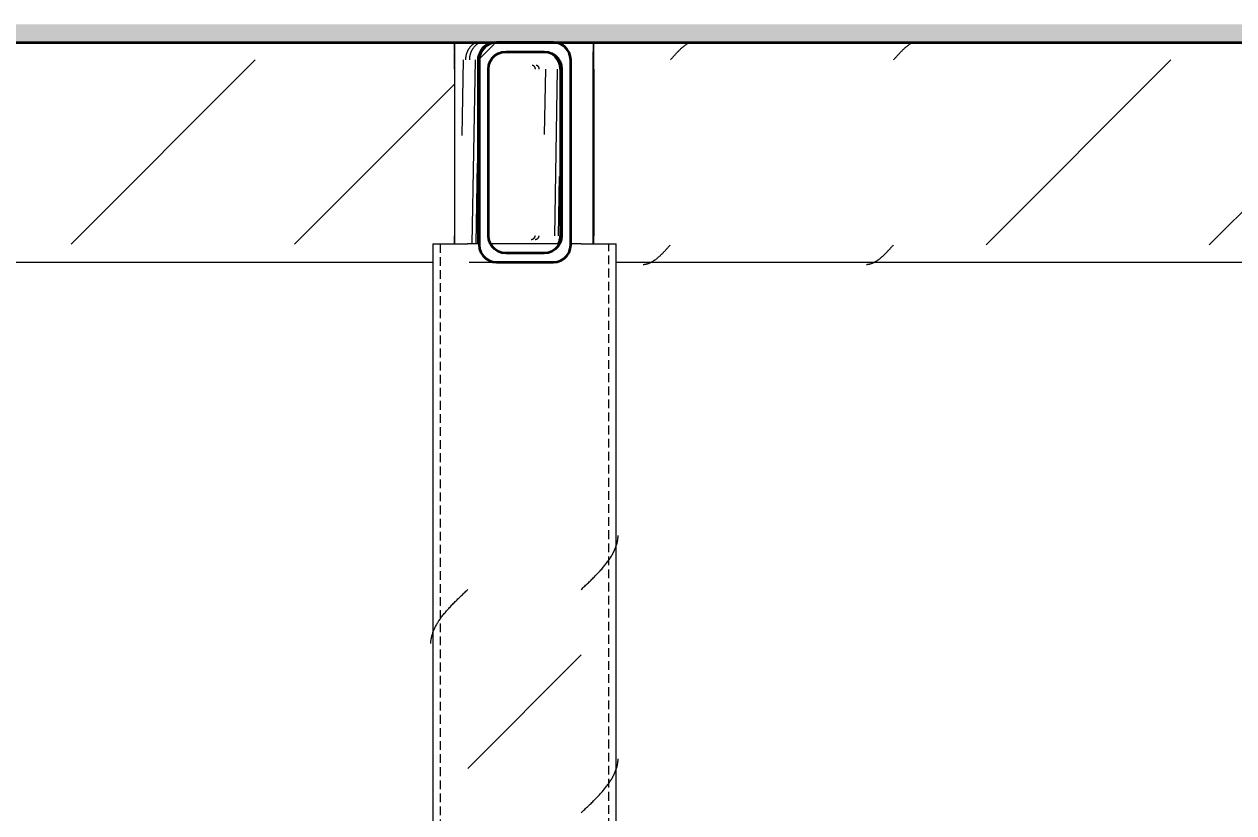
# Model space of a CAD drawing. Header units: centimetres. Extents: x -336 to 16318, y -437 to 1921.
# Drawn here: x 1578.8 to 1644.8, y 344.8 to 387.9 of the extents above; entities that cross this region are included whole.
import ezdxf

# ---------------------------------------------------------------- set-up
doc = ezdxf.new("R2010")
doc.units = ezdxf.units.CM
doc.linetypes.add('Hidden', pattern=[0.714375, 0.47625, -0.238125])
for name, color, linetype, lineweight in [('A-ANNO-DIMS', 7, 'Continuous', 9), ('A-ANNO-DIMS-100', 7, 'Continuous', 9), ('A-FLOR', 7, 'Continuous', 9), ('S-BEAM', 7, 'Continuous', 9), ('S-COLS', 7, 'Continuous', 9)]:
    doc.layers.add(name, color=color, linetype=linetype, lineweight=lineweight)
doc.styles.add('Century Gothic_1', font='GOTHIC.TTF', dxfattribs={"height": 15})
doc.dimstyles.new('FCA_N_Cotas_E100', dxfattribs={"dimscale": 30.48, "dimtxt": 15.662524, "dimasz": 0.492126, "dimexe": 0.656168, "dimexo": 0.656168, "dimgap": 0.032808, "dimtad": 1, "dimlfac": 0.01, "dimrnd": 0.01, "dimzin": 0, "dimdsep": 46, "dimtxsty": 'Century Gothic_1', "dimblk1": 'OBLIQUE', "dimblk2": 'OBLIQUE', "dimsah": 1, "dimcen": 0.09, "dimdle": 0.656168, "dimazin": 2, "dimtfac": 1, "dimtdec": 4, "dimtix": 1, "dimtmove": 0, "dimatfit": 3, "dimfxl": 1, "dimtvp": 1, "dimtolj": 1, "dimtzin": 0, "dimarcsym": 2})
pattern_1 = [(45, (4582.815, 712), (-25.1447, 25.1447), []), (45, (4582.815, 750.1), (-25.1447, 25.1447), [])]

# ---------------------------------------------------------------- blocks, each defined once
blk = doc.blocks.new('FP_4-Section 6')
at = {"layer": 'S-COLS'}
blk.add_line((1611.087, 94), (1611.087, 375.859), dxfattribs=at)
at = {"layer": 'S-COLS', "color": 9, "true_color": 0xc0c0c0}
for p, q in [((1611.117, 359.42), (1611.131, 359.467)), ((1611.131, 359.467), (1611.143, 359.513)), ((1611.143, 359.513), (1611.155, 359.56)), ((1611.155, 359.56), (1611.165, 359.607)), ((1611.165, 359.607), (1611.174, 359.654)), ((1611.174, 359.654), (1611.182, 359.701)), ((1611.182, 359.701), (1611.189, 359.747)), ((1611.189, 359.747), (1611.194, 359.794)), ((1611.194, 359.794), (1611.198, 359.841)), ((1611.198, 359.841), (1611.201, 359.888)), ((1611.201, 359.888), (1611.203, 359.934)), ((1610.806, 358.765), (1610.835, 358.812)), ((1610.835, 358.812), (1610.863, 358.859)), ((1610.863, 358.859), (1610.89, 358.906)), ((1610.89, 358.906), (1610.916, 358.952)), ((1610.916, 358.952), (1610.941, 358.999)), ((1610.941, 358.999), (1610.965, 359.046)), ((1610.965, 359.046), (1610.988, 359.093)), ((1610.988, 359.093), (1611.01, 359.139)), ((1611.01, 359.139), (1611.03, 359.186)), ((1611.03, 359.186), (1611.05, 359.233)), ((1611.05, 359.233), (1611.068, 359.28)), ((1611.068, 359.28), (1611.086, 359.326)), ((1611.086, 359.326), (1611.102, 359.373)), ((1611.102, 359.373), (1611.117, 359.42)), ((1610.264, 358.064), (1610.305, 358.111)), ((1610.305, 358.111), (1610.346, 358.158)), ((1610.346, 358.158), (1610.387, 358.204)), ((1610.387, 358.204), (1610.426, 358.251)), ((1610.426, 358.251), (1610.465, 358.298)), ((1610.465, 358.298), (1610.503, 358.345)), ((1610.503, 358.345), (1610.54, 358.391)), ((1610.54, 358.391), (1610.576, 358.438)), ((1610.576, 358.438), (1610.612, 358.485)), ((1610.612, 358.485), (1610.646, 358.532)), ((1610.646, 358.532), (1610.68, 358.578)), ((1610.68, 358.578), (1610.713, 358.625)), ((1610.713, 358.625), (1610.745, 358.672)), ((1610.745, 358.672), (1610.776, 358.719)), ((1610.776, 358.719), (1610.806, 358.765)), ((1609.625, 357.409), (1609.674, 357.456)), ((1609.674, 357.456), (1609.722, 357.503)), ((1609.722, 357.503), (1609.769, 357.55)), ((1609.769, 357.55), (1609.817, 357.597)), ((1609.817, 357.597), (1609.863, 357.643)), ((1609.863, 357.643), (1609.91, 357.69)), ((1609.91, 357.69), (1609.956, 357.737)), ((1609.956, 357.737), (1610.002, 357.784)), ((1610.002, 357.784), (1610.047, 357.83)), ((1610.047, 357.83), (1610.091, 357.877)), ((1610.091, 357.877), (1610.135, 357.924)), ((1610.135, 357.924), (1610.179, 357.971)), ((1610.179, 357.971), (1610.222, 358.017)), ((1610.222, 358.017), (1610.264, 358.064)), ((1609.182, 356.989), (1609.232, 357.035)), ((1609.232, 357.035), (1609.282, 357.082)), ((1609.282, 357.082), (1609.331, 357.129)), ((1609.331, 357.129), (1609.381, 357.176)), ((1609.381, 357.176), (1609.43, 357.222)), ((1609.43, 357.222), (1609.479, 357.269)), ((1609.479, 357.269), (1609.528, 357.316)), ((1609.528, 357.316), (1609.577, 357.363)), ((1609.577, 357.363), (1609.625, 357.409)), ((1611.182, 347.511), (1611.189, 347.558)), ((1611.189, 347.558), (1611.194, 347.605)), ((1611.194, 347.605), (1611.198, 347.651)), ((1611.198, 347.651), (1611.201, 347.698)), ((1611.201, 347.698), (1611.203, 347.745)), ((1610.965, 346.857), (1610.988, 346.903)), ((1610.988, 346.903), (1611.01, 346.95)), ((1611.01, 346.95), (1611.03, 346.997)), ((1611.03, 346.997), (1611.05, 347.044)), ((1611.05, 347.044), (1611.068, 347.09)), ((1611.068, 347.09), (1611.086, 347.137)), ((1611.086, 347.137), (1611.102, 347.184)), ((1611.102, 347.184), (1611.117, 347.231)), ((1611.117, 347.231), (1611.131, 347.277)), ((1611.131, 347.277), (1611.143, 347.324)), ((1611.143, 347.324), (1611.155, 347.371)), ((1611.155, 347.371), (1611.165, 347.418)), ((1611.165, 347.418), (1611.174, 347.464)), ((1611.174, 347.464), (1611.182, 347.511)), ((1610.54, 346.202), (1610.576, 346.249)), ((1610.576, 346.249), (1610.612, 346.295)), ((1610.612, 346.295), (1610.646, 346.342)), ((1610.646, 346.342), (1610.68, 346.389)), ((1610.68, 346.389), (1610.713, 346.436)), ((1610.713, 346.436), (1610.745, 346.482)), ((1610.745, 346.482), (1610.776, 346.529)), ((1610.776, 346.529), (1610.806, 346.576)), ((1610.806, 346.576), (1610.835, 346.623)), ((1610.835, 346.623), (1610.863, 346.669)), ((1610.863, 346.669), (1610.89, 346.716)), ((1610.89, 346.716), (1610.916, 346.763)), ((1610.916, 346.763), (1610.941, 346.81)), ((1610.941, 346.81), (1610.965, 346.857)), ((1609.956, 345.547), (1610.002, 345.594)), ((1610.002, 345.594), (1610.047, 345.641)), ((1610.047, 345.641), (1610.091, 345.688)), ((1610.091, 345.688), (1610.135, 345.734)), ((1610.135, 345.734), (1610.179, 345.781)), ((1610.179, 345.781), (1610.222, 345.828)), ((1610.222, 345.828), (1610.264, 345.875)), ((1610.264, 345.875), (1610.305, 345.921)), ((1610.305, 345.921), (1610.346, 345.968)), ((1610.346, 345.968), (1610.387, 346.015)), ((1610.387, 346.015), (1610.426, 346.062)), ((1610.426, 346.062), (1610.465, 346.108)), ((1610.465, 346.108), (1610.503, 346.155)), ((1610.503, 346.155), (1610.54, 346.202)), ((1609.232, 344.846), (1609.282, 344.893)), ((1609.282, 344.893), (1609.331, 344.94)), ((1609.331, 344.94), (1609.381, 344.986)), ((1609.381, 344.986), (1609.43, 345.033)), ((1609.43, 345.033), (1609.479, 345.08)), ((1609.479, 345.08), (1609.528, 345.127)), ((1609.528, 345.127), (1609.577, 345.173)), ((1609.577, 345.173), (1609.625, 345.22)), ((1609.625, 345.22), (1609.674, 345.267)), ((1609.674, 345.267), (1609.722, 345.314)), ((1609.722, 345.314), (1609.769, 345.36)), ((1609.769, 345.36), (1609.817, 345.407)), ((1609.817, 345.407), (1609.863, 345.454)), ((1609.863, 345.454), (1609.91, 345.501)), ((1609.91, 345.501), (1609.956, 345.547)), ((1609.182, 344.799), (1609.232, 344.846))]:
    blk.add_line(p, q, dxfattribs=at)
blk = doc.blocks.new('FP_5-Section 6')
at = {"layer": 'S-COLS'}
blk.add_line((1601.087, 375.859), (1601.087, 94), dxfattribs=at)
at = {"layer": 'S-COLS', "color": 9, "true_color": 0xc0c0c0}
for p, q in [((1602.745, 356.755), (1602.794, 356.802)), ((1602.794, 356.802), (1602.844, 356.848)), ((1602.844, 356.848), (1602.893, 356.895)), ((1602.893, 356.895), (1602.943, 356.942)), ((1602.943, 356.942), (1602.992, 356.989)), ((1602.084, 356.1), (1602.128, 356.147)), ((1602.128, 356.147), (1602.173, 356.194)), ((1602.173, 356.194), (1602.219, 356.241)), ((1602.219, 356.241), (1602.265, 356.287)), ((1602.265, 356.287), (1602.311, 356.334)), ((1602.311, 356.334), (1602.358, 356.381)), ((1602.358, 356.381), (1602.406, 356.428)), ((1602.406, 356.428), (1602.453, 356.474)), ((1602.453, 356.474), (1602.501, 356.521)), ((1602.501, 356.521), (1602.55, 356.568)), ((1602.55, 356.568), (1602.598, 356.615)), ((1602.598, 356.615), (1602.647, 356.661)), ((1602.647, 356.661), (1602.696, 356.708)), ((1602.696, 356.708), (1602.745, 356.755)), ((1601.528, 355.446), (1601.563, 355.492)), ((1601.563, 355.492), (1601.599, 355.539)), ((1601.599, 355.539), (1601.635, 355.586)), ((1601.635, 355.586), (1601.672, 355.633)), ((1601.672, 355.633), (1601.71, 355.68)), ((1601.71, 355.68), (1601.749, 355.726)), ((1601.749, 355.726), (1601.788, 355.773)), ((1601.788, 355.773), (1601.828, 355.82)), ((1601.828, 355.82), (1601.869, 355.867)), ((1601.869, 355.867), (1601.911, 355.913)), ((1601.911, 355.913), (1601.953, 355.96)), ((1601.953, 355.96), (1601.996, 356.007)), ((1601.996, 356.007), (1602.04, 356.054)), ((1602.04, 356.054), (1602.084, 356.1)), ((1601.144, 354.791), (1601.165, 354.838)), ((1601.165, 354.838), (1601.187, 354.885)), ((1601.187, 354.885), (1601.21, 354.931)), ((1601.21, 354.931), (1601.234, 354.978)), ((1601.234, 354.978), (1601.259, 355.025)), ((1601.259, 355.025), (1601.285, 355.072)), ((1601.285, 355.072), (1601.312, 355.118)), ((1601.312, 355.118), (1601.34, 355.165)), ((1601.34, 355.165), (1601.369, 355.212)), ((1601.369, 355.212), (1601.399, 355.259)), ((1601.399, 355.259), (1601.43, 355.305)), ((1601.43, 355.305), (1601.462, 355.352)), ((1601.462, 355.352), (1601.495, 355.399)), ((1601.495, 355.399), (1601.528, 355.446)), ((1600.976, 354.137), (1600.981, 354.183)), ((1600.981, 354.183), (1600.986, 354.23)), ((1600.986, 354.23), (1600.993, 354.277)), ((1600.993, 354.277), (1601.001, 354.324)), ((1601.001, 354.324), (1601.01, 354.37)), ((1601.01, 354.37), (1601.02, 354.417)), ((1601.02, 354.417), (1601.032, 354.464)), ((1601.032, 354.464), (1601.044, 354.511)), ((1601.044, 354.511), (1601.058, 354.557)), ((1601.058, 354.557), (1601.073, 354.604)), ((1601.073, 354.604), (1601.089, 354.651)), ((1601.089, 354.651), (1601.106, 354.698)), ((1601.106, 354.698), (1601.125, 354.744)), ((1601.125, 354.744), (1601.144, 354.791)), ((1600.972, 354.043), (1600.973, 354.09)), ((1600.973, 354.09), (1600.976, 354.137))]:
    blk.add_line(p, q, dxfattribs=at)
blk = doc.blocks.new('HSS Rectangular-Column - 100 x 100 mm-V3-Section 6')
at = {"layer": 'S-COLS', "true_color": 0xc0c0c0}
h = blk.add_hatch(dxfattribs=at)
h.set_pattern_fill('FP_3', color=9, style=0, pattern_type=2)
h.set_pattern_definition(pattern_1)
h.paths.add_polyline_path([(1609.182, 94), (1609.182, 375.859), (1608.616, 375.809), (1608.522, 375.397), (1608.258, 375.066), (1607.757, 374.869), (1607.163, 374.859), (1604.153, 374.953), (1603.823, 375.217), (1603.64, 375.597), (1603.599, 375.859), (1602.992, 375.809), (1602.992, 94)])
h.paths.add_polyline_path([(1605.068, 375.359), (1607.576, 375.453), (1607.908, 375.717), (1607.908, 375.859), (1604.235, 375.859), (1604.566, 375.509), (1604.856, 375.383)])
at = {"layer": 'S-COLS'}
for p, q in [((1601.087, 375.859), (1602.992, 375.859)), ((1603.616, 375.859), (1602.992, 375.859)), ((1607.997, 375.859), (1604.235, 375.859)), ((1609.182, 375.859), (1608.616, 375.859)), ((1609.182, 375.859), (1611.087, 375.859))]:
    blk.add_line(p, q, dxfattribs=at)
at = {"layer": 'S-COLS', "linetype": 'Hidden'}
for p, q in [((1601.487, 375.859), (1601.487, 94)), ((1610.687, 94), (1610.687, 375.859))]:
    blk.add_line(p, q, dxfattribs=at)
at = {"layer": 'S-COLS'}
for name in ['FP_5-Section 6', 'FP_4-Section 6']:
    blk.add_blockref(name, (0, 0), dxfattribs=at)
blk = doc.blocks.new('FP_26-Section 6')
at = {"layer": 'S-BEAM'}
blk.add_line((1443.21, 374.859), (1601.087, 374.859), dxfattribs=at)
blk = doc.blocks.new('HSS Rectangular - 50 x 120-1656541-Section 6')
at = {"layer": 'S-BEAM', "true_color": 0xc0c0c0}
h = blk.add_hatch(dxfattribs=at)
h.set_pattern_fill('FP_4', color=9, style=0, pattern_type=2)
h.set_pattern_definition([(45, (4582.817, 712), (-25.1446, 25.14483), []), (45, (4582.817, 750.1), (-25.1446, 25.14483), [])])
h.paths.add_polyline_path([(1487.447, 375.809), (1602.259, 375.859), (1602.259, 385.909), (1441.986, 385.909), (1441.986, 375.859), (1462.955, 375.809)])
at = {"layer": 'S-BEAM'}
for p, q in [((1602.259, 385.909), (1602.259, 375.859)), ((1602.263, 386.359), (1602.27, 386.359)), ((1602.272, 385.406), (1602.272, 376.311))]:
    blk.add_line(p, q, dxfattribs=at)
for centre, major_axis, start_param, end_param in [((1602.262, 385.909), (0, 0.95), 0, 1.570796), ((1602.271, 385.909), (0, 0.95), 5.235988, 6.283185), ((1602.27, 385.406), (0, 0.952), 4.712389, 6.283185), ((1602.27, 376.311), (0, 0.952), 4.215856, 4.712389)]:
    blk.add_ellipse(centre, major_axis=major_axis, ratio=0.002978, start_param=start_param, end_param=end_param, dxfattribs=at)
blk.add_blockref('FP_26-Section 6', (0, 0), dxfattribs=at)
blk = doc.blocks.new('FP_27-Section 6')
at = {"layer": 'S-BEAM', "color": 9, "true_color": 0xc0c0c0}
for p, q in [((1614.614, 386.501), (1614.637, 386.523)), ((1614.637, 386.523), (1614.66, 386.544)), ((1614.66, 386.544), (1614.683, 386.565)), ((1614.683, 386.565), (1614.707, 386.585)), ((1614.707, 386.585), (1614.73, 386.605)), ((1614.73, 386.605), (1614.753, 386.625)), ((1614.753, 386.625), (1614.776, 386.644)), ((1614.776, 386.644), (1614.799, 386.663)), ((1614.799, 386.663), (1614.822, 386.681)), ((1614.822, 386.681), (1614.845, 386.699)), ((1614.845, 386.699), (1614.868, 386.716)), ((1614.868, 386.716), (1614.891, 386.733)), ((1614.891, 386.733), (1614.915, 386.75)), ((1614.915, 386.75), (1614.938, 386.765)), ((1614.938, 386.765), (1614.961, 386.781)), ((1614.961, 386.781), (1614.984, 386.796)), ((1614.984, 386.796), (1615.007, 386.81)), ((1615.007, 386.81), (1615.03, 386.824)), ((1615.03, 386.824), (1615.053, 386.837)), ((1615.053, 386.837), (1615.076, 386.849)), ((1615.076, 386.849), (1615.099, 386.861)), ((1626.803, 386.501), (1626.826, 386.523)), ((1626.826, 386.523), (1626.849, 386.544)), ((1626.849, 386.544), (1626.872, 386.565)), ((1626.872, 386.565), (1626.895, 386.585)), ((1626.895, 386.585), (1626.918, 386.605)), ((1626.918, 386.605), (1626.942, 386.625)), ((1626.942, 386.625), (1626.965, 386.644)), ((1626.965, 386.644), (1626.988, 386.663)), ((1626.988, 386.663), (1627.011, 386.681)), ((1627.011, 386.681), (1627.034, 386.699)), ((1627.034, 386.699), (1627.057, 386.716)), ((1627.057, 386.716), (1627.08, 386.733)), ((1627.08, 386.733), (1627.103, 386.75)), ((1627.103, 386.75), (1627.126, 386.765)), ((1627.126, 386.765), (1627.15, 386.781)), ((1627.15, 386.781), (1627.173, 386.796)), ((1627.173, 386.796), (1627.196, 386.81)), ((1627.196, 386.81), (1627.219, 386.824)), ((1627.219, 386.824), (1627.242, 386.837)), ((1627.242, 386.837), (1627.265, 386.849)), ((1627.265, 386.849), (1627.288, 386.861)), ((1614.056, 385.909), (1614.08, 385.935)), ((1614.08, 385.935), (1614.103, 385.961)), ((1614.103, 385.961), (1614.126, 385.987)), ((1614.126, 385.987), (1614.15, 386.013)), ((1614.15, 386.013), (1614.173, 386.039)), ((1614.173, 386.039), (1614.196, 386.065)), ((1614.196, 386.065), (1614.219, 386.091)), ((1614.219, 386.091), (1614.243, 386.117)), ((1614.243, 386.117), (1614.266, 386.142)), ((1614.266, 386.142), (1614.289, 386.168)), ((1614.289, 386.168), (1614.312, 386.193)), ((1614.312, 386.193), (1614.336, 386.218)), ((1614.336, 386.218), (1614.359, 386.243)), ((1614.359, 386.243), (1614.382, 386.268)), ((1614.382, 386.268), (1614.405, 386.293)), ((1614.405, 386.293), (1614.429, 386.317)), ((1614.429, 386.317), (1614.452, 386.341)), ((1614.452, 386.341), (1614.475, 386.365)), ((1614.475, 386.365), (1614.498, 386.388)), ((1614.498, 386.388), (1614.521, 386.412)), ((1614.521, 386.412), (1614.544, 386.434)), ((1614.544, 386.434), (1614.568, 386.457)), ((1614.568, 386.457), (1614.591, 386.479)), ((1614.591, 386.479), (1614.614, 386.501)), ((1626.245, 385.909), (1626.268, 385.935)), ((1626.268, 385.935), (1626.292, 385.961)), ((1626.292, 385.961), (1626.315, 385.987)), ((1626.315, 385.987), (1626.338, 386.013)), ((1626.338, 386.013), (1626.362, 386.039)), ((1626.362, 386.039), (1626.385, 386.065)), ((1626.385, 386.065), (1626.408, 386.091)), ((1626.408, 386.091), (1626.431, 386.117)), ((1626.431, 386.117), (1626.455, 386.142)), ((1626.455, 386.142), (1626.478, 386.168)), ((1626.478, 386.168), (1626.501, 386.193)), ((1626.501, 386.193), (1626.524, 386.218)), ((1626.524, 386.218), (1626.548, 386.243)), ((1626.548, 386.243), (1626.571, 386.268)), ((1626.571, 386.268), (1626.594, 386.293)), ((1626.594, 386.293), (1626.617, 386.317)), ((1626.617, 386.317), (1626.641, 386.341)), ((1626.641, 386.341), (1626.664, 386.365)), ((1626.664, 386.365), (1626.687, 386.388)), ((1626.687, 386.388), (1626.71, 386.412)), ((1626.71, 386.412), (1626.733, 386.434)), ((1626.733, 386.434), (1626.756, 386.457)), ((1626.756, 386.457), (1626.78, 386.479)), ((1626.78, 386.479), (1626.803, 386.501))]:
    blk.add_line(p, q, dxfattribs=at)
blk = doc.blocks.new('FP_28-Section 6')
at = {"layer": 'S-BEAM', "color": 9, "true_color": 0xc0c0c0}
for p, q in [((1613.561, 375.283), (1613.585, 375.306)), ((1613.585, 375.306), (1613.608, 375.329)), ((1613.608, 375.329), (1613.632, 375.353)), ((1613.632, 375.353), (1613.655, 375.377)), ((1613.655, 375.377), (1613.679, 375.401)), ((1613.679, 375.401), (1613.702, 375.425)), ((1613.702, 375.425), (1613.726, 375.45)), ((1613.726, 375.45), (1613.749, 375.474)), ((1613.749, 375.474), (1613.772, 375.499)), ((1613.772, 375.499), (1613.796, 375.524)), ((1613.796, 375.524), (1613.819, 375.55)), ((1613.819, 375.55), (1613.842, 375.575)), ((1613.842, 375.575), (1613.866, 375.601)), ((1613.866, 375.601), (1613.889, 375.627)), ((1613.889, 375.627), (1613.913, 375.652)), ((1613.913, 375.652), (1613.936, 375.678)), ((1613.936, 375.678), (1613.959, 375.704)), ((1613.959, 375.704), (1613.983, 375.73)), ((1613.983, 375.73), (1614.006, 375.756)), ((1614.006, 375.756), (1614.029, 375.783)), ((1614.029, 375.783), (1614.053, 375.809)), ((1625.75, 375.283), (1625.774, 375.306)), ((1625.774, 375.306), (1625.797, 375.329)), ((1625.797, 375.329), (1625.821, 375.353)), ((1625.821, 375.353), (1625.844, 375.377)), ((1625.844, 375.377), (1625.868, 375.401)), ((1625.868, 375.401), (1625.891, 375.425)), ((1625.891, 375.425), (1625.914, 375.45)), ((1625.914, 375.45), (1625.938, 375.474)), ((1625.938, 375.474), (1625.961, 375.499)), ((1625.961, 375.499), (1625.985, 375.524)), ((1625.985, 375.524), (1626.008, 375.55)), ((1626.008, 375.55), (1626.031, 375.575)), ((1626.031, 375.575), (1626.055, 375.601)), ((1626.055, 375.601), (1626.078, 375.627)), ((1626.078, 375.627), (1626.101, 375.652)), ((1626.101, 375.652), (1626.125, 375.678)), ((1626.125, 375.678), (1626.148, 375.704)), ((1626.148, 375.704), (1626.171, 375.73)), ((1626.171, 375.73), (1626.195, 375.756)), ((1626.195, 375.756), (1626.218, 375.783)), ((1626.218, 375.783), (1626.241, 375.809)), ((1612.572, 374.743), (1612.596, 374.744)), ((1612.596, 374.744), (1612.62, 374.745)), ((1612.62, 374.745), (1612.643, 374.748)), ((1612.643, 374.748), (1612.667, 374.75)), ((1612.667, 374.75), (1612.69, 374.754)), ((1612.69, 374.754), (1612.714, 374.758)), ((1612.714, 374.758), (1612.738, 374.763)), ((1612.738, 374.763), (1612.761, 374.768)), ((1612.761, 374.768), (1612.785, 374.774)), ((1612.785, 374.774), (1612.808, 374.781)), ((1612.808, 374.781), (1612.832, 374.788)), ((1612.832, 374.788), (1612.855, 374.796)), ((1612.855, 374.796), (1612.879, 374.805)), ((1612.879, 374.805), (1612.903, 374.814)), ((1612.903, 374.814), (1612.926, 374.824)), ((1612.926, 374.824), (1612.95, 374.834)), ((1612.95, 374.834), (1612.973, 374.845)), ((1612.973, 374.845), (1612.997, 374.856)), ((1612.997, 374.856), (1613.021, 374.868)), ((1613.021, 374.868), (1613.044, 374.881)), ((1613.044, 374.881), (1613.068, 374.894)), ((1613.068, 374.894), (1613.091, 374.908)), ((1613.091, 374.908), (1613.115, 374.922)), ((1613.115, 374.922), (1613.138, 374.937)), ((1613.138, 374.937), (1613.162, 374.952)), ((1613.162, 374.952), (1613.185, 374.968)), ((1613.185, 374.968), (1613.209, 374.984)), ((1613.209, 374.984), (1613.233, 375.001)), ((1613.233, 375.001), (1613.256, 375.019)), ((1613.256, 375.019), (1613.28, 375.036)), ((1613.28, 375.036), (1613.303, 375.055)), ((1613.303, 375.055), (1613.327, 375.073)), ((1613.327, 375.073), (1613.35, 375.093)), ((1613.35, 375.093), (1613.374, 375.112)), ((1613.374, 375.112), (1613.397, 375.132)), ((1613.397, 375.132), (1613.421, 375.153)), ((1613.421, 375.153), (1613.444, 375.174)), ((1613.444, 375.174), (1613.468, 375.195)), ((1613.468, 375.195), (1613.491, 375.216)), ((1613.491, 375.216), (1613.515, 375.238)), ((1613.515, 375.238), (1613.538, 375.261)), ((1613.538, 375.261), (1613.561, 375.283)), ((1624.761, 374.743), (1624.785, 374.744)), ((1624.785, 374.744), (1624.808, 374.745)), ((1624.808, 374.745), (1624.832, 374.748)), ((1624.832, 374.748), (1624.856, 374.75)), ((1624.856, 374.75), (1624.879, 374.754)), ((1624.879, 374.754), (1624.903, 374.758)), ((1624.903, 374.758), (1624.926, 374.763)), ((1624.926, 374.763), (1624.95, 374.768)), ((1624.95, 374.768), (1624.974, 374.774)), ((1624.974, 374.774), (1624.997, 374.781)), ((1624.997, 374.781), (1625.021, 374.788)), ((1625.021, 374.788), (1625.044, 374.796)), ((1625.044, 374.796), (1625.068, 374.805)), ((1625.068, 374.805), (1625.091, 374.814)), ((1625.091, 374.814), (1625.115, 374.824)), ((1625.115, 374.824), (1625.139, 374.834)), ((1625.139, 374.834), (1625.162, 374.845)), ((1625.162, 374.845), (1625.186, 374.856)), ((1625.186, 374.856), (1625.209, 374.868)), ((1625.209, 374.868), (1625.233, 374.881)), ((1625.233, 374.881), (1625.257, 374.894)), ((1625.257, 374.894), (1625.28, 374.908)), ((1625.28, 374.908), (1625.304, 374.922)), ((1625.304, 374.922), (1625.327, 374.937)), ((1625.327, 374.937), (1625.351, 374.952)), ((1625.351, 374.952), (1625.374, 374.968)), ((1625.374, 374.968), (1625.398, 374.984)), ((1625.398, 374.984), (1625.421, 375.001)), ((1625.421, 375.001), (1625.445, 375.019)), ((1625.445, 375.019), (1625.468, 375.036)), ((1625.468, 375.036), (1625.492, 375.055)), ((1625.492, 375.055), (1625.515, 375.073)), ((1625.515, 375.073), (1625.539, 375.093)), ((1625.539, 375.093), (1625.562, 375.112)), ((1625.562, 375.112), (1625.586, 375.132)), ((1625.586, 375.132), (1625.609, 375.153)), ((1625.609, 375.153), (1625.633, 375.174)), ((1625.633, 375.174), (1625.656, 375.195)), ((1625.656, 375.195), (1625.68, 375.216)), ((1625.68, 375.216), (1625.703, 375.238)), ((1625.703, 375.238), (1625.727, 375.261)), ((1625.727, 375.261), (1625.75, 375.283))]:
    blk.add_line(p, q, dxfattribs=at)
at = {"layer": 'S-BEAM'}
blk.add_line((1611.087, 374.859), (1783.431, 374.859), dxfattribs=at)
blk = doc.blocks.new('HSS Rectangular - 50 x 120-1656586-Section 6')
at = {"layer": 'S-BEAM', "true_color": 0xc0c0c0}
h = blk.add_hatch(dxfattribs=at)
h.set_pattern_fill('FP_5', color=9, style=0, pattern_type=2)
h.set_pattern_definition([(45.002, (4582.352, 712), (-25.14337, 25.14465), []), (45.002, (4582.352, 750.1), (-25.14337, 25.14465), [])])
h.paths.add_polyline_path([(1634.4, 375.809), (1784.65, 375.859), (1784.65, 385.909), (1609.885, 385.909), (1609.908, 375.859), (1611.087, 375.809)])
at = {"layer": 'S-BEAM'}
for p, q in [((1609.83, 385.909), (1609.83, 375.859)), ((1609.846, 386.359), (1609.869, 386.359)), ((1609.885, 375.859), (1609.885, 385.909)), ((1609.835, 376.311), (1609.835, 385.406)), ((1609.879, 385.406), (1609.879, 376.311))]:
    blk.add_line(p, q, dxfattribs=at)
for centre, major_axis, start_param, end_param in [((1609.84, 385.909), (0, 0.95), 0, 1.570796), ((1609.874, 385.909), (0, 0.95), 4.712389, 6.283185), ((1609.846, 385.406), (0, 0.952), 0, 1.570796), ((1609.869, 385.406), (0, 0.952), 4.712389, 6.283185), ((1609.846, 376.311), (0, 0.952), 1.570796, 2.067329), ((1609.869, 376.311), (0, 0.952), 4.215856, 4.712389)]:
    blk.add_ellipse(centre, major_axis=major_axis, ratio=0.010969, start_param=start_param, end_param=end_param, dxfattribs=at)
for name in ['FP_27-Section 6', 'FP_28-Section 6']:
    blk.add_blockref(name, (0, 0), dxfattribs=at)
blk = doc.blocks.new('FP_45-Section 6')
at = {"layer": 'S-BEAM'}
blk.add_line((1604.566, 386.859), (1604.543, 386.859), dxfattribs=at)
blk = doc.blocks.new('FP_46-Section 6')
at = {"layer": 'S-BEAM'}
blk.add_line((1604.543, 374.859), (1604.566, 374.859), dxfattribs=at)
blk = doc.blocks.new('HSS Rectangular - 50 x 120-1656515-Section 6')
at = {"layer": 'S-BEAM', "true_color": 0xc0c0c0}
h = blk.add_hatch(dxfattribs=at)
h.set_pattern_fill('FP_3', color=9, style=0, pattern_type=2)
h.set_pattern_definition(pattern_1)
h.paths.add_polyline_path([(1604.566, 374.859), (1608.078, 374.953), (1608.408, 375.217), (1608.592, 375.597), (1608.616, 375.809), (1608.522, 386.321), (1608.258, 386.652), (1607.877, 386.835), (1607.666, 386.859), (1604.153, 386.765), (1603.823, 386.501), (1603.64, 386.12), (1603.616, 385.909), (1603.71, 375.397), (1603.973, 375.066), (1604.354, 374.883)])
h.paths.add_polyline_path([(1607.163, 375.359), (1604.655, 375.453), (1604.323, 375.717), (1604.14, 376.099), (1604.116, 376.956), (1604.21, 385.82), (1604.474, 386.151), (1604.856, 386.335), (1605.068, 386.359), (1607.576, 386.264), (1607.908, 386), (1608.092, 385.618), (1608.116, 385.406), (1608.021, 375.898), (1607.757, 375.567), (1607.375, 375.383)])
h = blk.add_hatch(dxfattribs=at)
h.set_pattern_fill('FP_10', color=9, style=0, pattern_type=2)
h.set_pattern_definition([(89.866, (1603.632, 712.001), (-0.059192083, 25.145207203), []), (89.866, (1603.632, 750.101), (-0.059192083, 25.145207203), [])])
h.paths.add_polyline_path([(1603.599, 375.809), (1603.616, 375.809), (1603.599, 375.859)])
at = {"layer": 'S-BEAM', "lineweight": 35}
for p, q in [((1607.666, 386.859), (1604.566, 386.859)), ((1603.616, 385.909), (1603.616, 375.809)), ((1605.068, 386.359), (1607.163, 386.359)), ((1608.616, 375.809), (1608.616, 385.909)), ((1604.116, 376.311), (1604.116, 385.406)), ((1608.116, 385.406), (1608.116, 376.311)), ((1607.163, 375.359), (1605.068, 375.359)), ((1604.566, 374.859), (1607.666, 374.859))]:
    blk.add_line(p, q, dxfattribs=at)
at = {"layer": 'S-BEAM'}
for p, q in [((1603.593, 375.859), (1603.593, 385.909)), ((1608.093, 376.311), (1608.093, 385.406))]:
    blk.add_line(p, q, dxfattribs=at)
at = {"layer": 'S-BEAM', "lineweight": 35, "flags": 128}
for points in [[(1604.566, 386.859), (1604.354, 386.835), (1604.153, 386.765), (1603.973, 386.652), (1603.823, 386.501), (1603.71, 386.321), (1603.64, 386.12), (1603.616, 385.909)], [(1608.616, 385.909), (1608.592, 386.12), (1608.522, 386.321), (1608.408, 386.501), (1608.258, 386.652), (1608.078, 386.765), (1607.877, 386.835), (1607.666, 386.859)], [(1604.116, 385.406), (1604.14, 385.618), (1604.21, 385.82), (1604.323, 386), (1604.474, 386.151), (1604.655, 386.264), (1604.856, 386.335), (1605.068, 386.359)], [(1607.163, 386.359), (1607.375, 386.335), (1607.576, 386.264), (1607.757, 386.151), (1607.908, 386), (1608.021, 385.82), (1608.092, 385.618), (1608.116, 385.406)], [(1605.068, 375.359), (1604.856, 375.383), (1604.655, 375.453), (1604.474, 375.567), (1604.323, 375.717), (1604.21, 375.898), (1604.14, 376.099), (1604.116, 376.311)], [(1608.116, 376.311), (1608.092, 376.099), (1608.021, 375.898), (1607.908, 375.717), (1607.757, 375.567), (1607.576, 375.453), (1607.375, 375.383), (1607.163, 375.359)], [(1603.616, 375.809), (1603.64, 375.597), (1603.71, 375.397), (1603.823, 375.217), (1603.973, 375.066), (1604.153, 374.953), (1604.354, 374.883), (1604.566, 374.859)], [(1607.666, 374.859), (1607.877, 374.883), (1608.078, 374.953), (1608.258, 375.066), (1608.408, 375.217), (1608.522, 375.397), (1608.592, 375.597), (1608.616, 375.809)]]:
    blk.add_lwpolyline(points, dxfattribs=at)
at = {"layer": 'S-BEAM'}
for centre, major_axis, start_param, end_param in [((1604.543, 385.909), (0, 0.95), 0.261799, 1.570796), ((1607.141, 385.406), (0, 0.952), 4.712389, 6.259424), ((1607.141, 376.311), (0, 0.952), 4.215856, 4.712389)]:
    blk.add_ellipse(centre, major_axis=major_axis, ratio=0.999997, start_param=start_param, end_param=end_param, dxfattribs=at)
for name in ['FP_45-Section 6', 'FP_46-Section 6']:
    blk.add_blockref(name, (0, 0), dxfattribs=at)
blk = doc.blocks.new('FP_47-Section 6')
at = {"layer": 'S-BEAM', "color": 9, "true_color": 0xc0c0c0}
for p, q in [((1603.062, 386.536), (1603.047, 386.515)), ((1603.077, 386.556), (1603.062, 386.536)), ((1603.092, 386.577), (1603.077, 386.556)), ((1603.108, 386.596), (1603.092, 386.577)), ((1603.125, 386.616), (1603.108, 386.596)), ((1603.142, 386.635), (1603.125, 386.616)), ((1603.159, 386.654), (1603.142, 386.635)), ((1603.177, 386.672), (1603.159, 386.654)), ((1603.195, 386.69), (1603.177, 386.672)), ((1603.214, 386.707), (1603.195, 386.69)), ((1603.233, 386.724), (1603.214, 386.707)), ((1603.252, 386.74), (1603.233, 386.724)), ((1603.272, 386.756), (1603.252, 386.74)), ((1603.273, 386.536), (1603.258, 386.515)), ((1603.293, 386.772), (1603.272, 386.756)), ((1603.288, 386.556), (1603.273, 386.536)), ((1603.303, 386.577), (1603.288, 386.556)), ((1603.313, 386.786), (1603.293, 386.772)), ((1603.319, 386.596), (1603.303, 386.577)), ((1603.334, 386.801), (1603.313, 386.786)), ((1603.336, 386.616), (1603.319, 386.596)), ((1603.356, 386.815), (1603.334, 386.801)), ((1603.353, 386.635), (1603.336, 386.616)), ((1603.37, 386.654), (1603.353, 386.635)), ((1603.377, 386.828), (1603.356, 386.815)), ((1603.388, 386.672), (1603.37, 386.654)), ((1603.399, 386.841), (1603.377, 386.828)), ((1603.406, 386.69), (1603.388, 386.672)), ((1603.421, 386.853), (1603.399, 386.841)), ((1603.425, 386.707), (1603.406, 386.69)), ((1603.444, 386.724), (1603.425, 386.707)), ((1603.463, 386.74), (1603.444, 386.724)), ((1603.483, 386.756), (1603.463, 386.74)), ((1603.504, 386.772), (1603.483, 386.756)), ((1603.524, 386.786), (1603.504, 386.772)), ((1603.545, 386.801), (1603.524, 386.786)), ((1603.566, 386.815), (1603.545, 386.801)), ((1603.588, 386.828), (1603.566, 386.815)), ((1603.61, 386.841), (1603.588, 386.828)), ((1603.632, 386.853), (1603.61, 386.841)), ((1602.87, 385.986), (1602.869, 385.96)), ((1602.869, 385.96), (1602.869, 385.935)), ((1602.869, 385.935), (1602.869, 385.909)), ((1602.872, 386.012), (1602.87, 385.986)), ((1602.874, 386.037), (1602.872, 386.012)), ((1602.877, 386.063), (1602.874, 386.037)), ((1602.881, 386.088), (1602.877, 386.063)), ((1602.885, 386.114), (1602.881, 386.088)), ((1602.89, 386.139), (1602.885, 386.114)), ((1602.896, 386.164), (1602.89, 386.139)), ((1602.902, 386.189), (1602.896, 386.164)), ((1602.908, 386.214), (1602.902, 386.189)), ((1602.916, 386.238), (1602.908, 386.214)), ((1602.923, 386.263), (1602.916, 386.238)), ((1602.932, 386.287), (1602.923, 386.263)), ((1602.941, 386.311), (1602.932, 386.287)), ((1602.951, 386.335), (1602.941, 386.311)), ((1602.961, 386.358), (1602.951, 386.335)), ((1602.971, 386.381), (1602.961, 386.358)), ((1602.983, 386.404), (1602.971, 386.381)), ((1602.995, 386.427), (1602.983, 386.404)), ((1603.007, 386.449), (1602.995, 386.427)), ((1603.02, 386.472), (1603.007, 386.449)), ((1603.033, 386.493), (1603.02, 386.472)), ((1603.047, 386.515), (1603.033, 386.493)), ((1603.08, 385.96), (1603.079, 385.935)), ((1603.079, 385.935), (1603.08, 385.909)), ((1603.081, 385.986), (1603.08, 385.96)), ((1603.083, 386.012), (1603.081, 385.986)), ((1603.085, 386.037), (1603.083, 386.012)), ((1603.088, 386.063), (1603.085, 386.037)), ((1603.092, 386.088), (1603.088, 386.063)), ((1603.096, 386.114), (1603.092, 386.088)), ((1603.101, 386.139), (1603.096, 386.114)), ((1603.107, 386.164), (1603.101, 386.139)), ((1603.113, 386.189), (1603.107, 386.164)), ((1603.119, 386.214), (1603.113, 386.189)), ((1603.127, 386.238), (1603.119, 386.214)), ((1603.134, 386.263), (1603.127, 386.238)), ((1603.143, 386.287), (1603.134, 386.263)), ((1603.152, 386.311), (1603.143, 386.287)), ((1603.162, 386.335), (1603.152, 386.311)), ((1603.172, 386.358), (1603.162, 386.335)), ((1603.182, 386.381), (1603.172, 386.358)), ((1603.194, 386.404), (1603.182, 386.381)), ((1603.206, 386.427), (1603.194, 386.404)), ((1603.218, 386.449), (1603.206, 386.427)), ((1603.231, 386.472), (1603.218, 386.449)), ((1603.244, 386.493), (1603.231, 386.472)), ((1603.258, 386.515), (1603.244, 386.493))]:
    blk.add_line(p, q, dxfattribs=at)
at = {"layer": 'S-BEAM'}
blk.add_line((1604.472, 386.859), (1603.191, 386.859), dxfattribs=at)
blk = doc.blocks.new('FP_48-Section 6')
at = {"layer": 'S-BEAM'}
blk.add_line((1603.07, 374.859), (1604.472, 374.859), dxfattribs=at)
blk = doc.blocks.new('FP_49-Section 6')
at = {"layer": 'S-BEAM', "color": 9, "true_color": 0xc0c0c0}
for p, q in [((1606.459, 376.11), (1606.464, 376.11)), ((1606.464, 376.11), (1606.469, 376.111)), ((1606.469, 376.111), (1606.475, 376.111)), ((1606.475, 376.111), (1606.48, 376.112)), ((1606.48, 376.112), (1606.485, 376.112)), ((1606.485, 376.112), (1606.49, 376.113)), ((1606.49, 376.113), (1606.495, 376.114)), ((1606.495, 376.114), (1606.501, 376.115)), ((1606.501, 376.115), (1606.506, 376.116)), ((1606.506, 376.116), (1606.511, 376.117)), ((1606.511, 376.117), (1606.516, 376.119)), ((1606.516, 376.119), (1606.521, 376.12)), ((1606.521, 376.12), (1606.526, 376.122)), ((1606.526, 376.122), (1606.531, 376.123)), ((1606.531, 376.123), (1606.536, 376.125)), ((1606.536, 376.125), (1606.541, 376.127)), ((1606.541, 376.127), (1606.545, 376.129)), ((1606.545, 376.129), (1606.55, 376.131)), ((1606.55, 376.131), (1606.555, 376.133)), ((1606.555, 376.133), (1606.56, 376.136)), ((1606.56, 376.136), (1606.564, 376.138)), ((1606.564, 376.138), (1606.569, 376.141)), ((1606.569, 376.141), (1606.573, 376.143)), ((1606.573, 376.143), (1606.578, 376.146)), ((1606.578, 376.146), (1606.582, 376.149)), ((1606.582, 376.149), (1606.586, 376.152)), ((1606.586, 376.152), (1606.591, 376.155)), ((1606.591, 376.155), (1606.595, 376.158)), ((1606.595, 376.158), (1606.599, 376.161)), ((1606.599, 376.161), (1606.603, 376.164)), ((1606.603, 376.164), (1606.607, 376.167)), ((1606.607, 376.167), (1606.611, 376.171)), ((1606.611, 376.171), (1606.614, 376.174)), ((1606.614, 376.174), (1606.618, 376.178)), ((1606.618, 376.178), (1606.622, 376.182)), ((1606.622, 376.182), (1606.625, 376.185)), ((1606.625, 376.185), (1606.629, 376.189)), ((1606.629, 376.189), (1606.632, 376.193)), ((1606.632, 376.193), (1606.635, 376.197)), ((1606.635, 376.197), (1606.638, 376.201)), ((1606.638, 376.201), (1606.641, 376.205)), ((1606.641, 376.205), (1606.644, 376.209)), ((1606.644, 376.209), (1606.647, 376.214)), ((1606.647, 376.214), (1606.65, 376.218)), ((1606.65, 376.218), (1606.652, 376.222)), ((1606.652, 376.222), (1606.655, 376.227)), ((1606.655, 376.227), (1606.657, 376.231)), ((1606.657, 376.231), (1606.659, 376.235)), ((1606.659, 376.235), (1606.662, 376.24)), ((1606.662, 376.24), (1606.664, 376.245)), ((1606.664, 376.245), (1606.666, 376.249)), ((1606.666, 376.249), (1606.667, 376.254)), ((1606.667, 376.254), (1606.669, 376.258)), ((1606.669, 376.258), (1606.671, 376.263)), ((1606.67, 376.11), (1606.675, 376.11)), ((1606.671, 376.263), (1606.672, 376.268)), ((1606.672, 376.268), (1606.674, 376.273)), ((1606.674, 376.273), (1606.675, 376.277)), ((1606.675, 376.277), (1606.676, 376.282)), ((1606.675, 376.11), (1606.68, 376.111)), ((1606.676, 376.282), (1606.677, 376.287)), ((1606.677, 376.287), (1606.678, 376.292)), ((1606.678, 376.292), (1606.679, 376.297)), ((1606.679, 376.297), (1606.68, 376.302)), ((1606.68, 376.306), (1606.681, 376.311)), ((1606.68, 376.302), (1606.68, 376.306)), ((1606.68, 376.111), (1606.686, 376.111)), ((1606.686, 376.111), (1606.691, 376.112)), ((1606.691, 376.112), (1606.696, 376.112)), ((1606.696, 376.112), (1606.701, 376.113)), ((1606.701, 376.113), (1606.706, 376.114)), ((1606.706, 376.114), (1606.712, 376.115)), ((1606.712, 376.115), (1606.717, 376.116)), ((1606.717, 376.116), (1606.722, 376.117)), ((1606.722, 376.117), (1606.727, 376.119)), ((1606.727, 376.119), (1606.732, 376.12)), ((1606.732, 376.12), (1606.737, 376.122)), ((1606.737, 376.122), (1606.742, 376.123)), ((1606.742, 376.123), (1606.747, 376.125)), ((1606.747, 376.125), (1606.752, 376.127)), ((1606.752, 376.127), (1606.756, 376.129)), ((1606.756, 376.129), (1606.761, 376.131)), ((1606.761, 376.131), (1606.766, 376.133)), ((1606.766, 376.133), (1606.771, 376.136)), ((1606.771, 376.136), (1606.775, 376.138)), ((1606.775, 376.138), (1606.78, 376.141)), ((1606.78, 376.141), (1606.784, 376.143)), ((1606.784, 376.143), (1606.789, 376.146)), ((1606.789, 376.146), (1606.793, 376.149)), ((1606.793, 376.149), (1606.797, 376.152)), ((1606.797, 376.152), (1606.802, 376.155)), ((1606.802, 376.155), (1606.806, 376.158)), ((1606.806, 376.158), (1606.81, 376.161)), ((1606.81, 376.161), (1606.814, 376.164)), ((1606.814, 376.164), (1606.818, 376.167)), ((1606.818, 376.167), (1606.822, 376.171)), ((1606.822, 376.171), (1606.825, 376.174)), ((1606.825, 376.174), (1606.829, 376.178)), ((1606.829, 376.178), (1606.833, 376.182)), ((1606.833, 376.182), (1606.836, 376.185)), ((1606.836, 376.185), (1606.84, 376.189)), ((1606.84, 376.189), (1606.843, 376.193)), ((1606.843, 376.193), (1606.846, 376.197)), ((1606.846, 376.197), (1606.849, 376.201)), ((1606.849, 376.201), (1606.852, 376.205)), ((1606.852, 376.205), (1606.855, 376.209)), ((1606.855, 376.209), (1606.858, 376.214)), ((1606.858, 376.214), (1606.861, 376.218)), ((1606.861, 376.218), (1606.863, 376.222)), ((1606.863, 376.222), (1606.866, 376.227)), ((1606.866, 376.227), (1606.868, 376.231)), ((1606.868, 376.231), (1606.87, 376.235)), ((1606.87, 376.235), (1606.873, 376.24)), ((1606.873, 376.24), (1606.875, 376.245)), ((1606.875, 376.245), (1606.877, 376.249)), ((1606.877, 376.249), (1606.878, 376.254)), ((1606.878, 376.254), (1606.88, 376.258)), ((1606.88, 376.258), (1606.882, 376.263)), ((1606.882, 376.263), (1606.883, 376.268)), ((1606.883, 376.268), (1606.885, 376.273)), ((1606.885, 376.273), (1606.886, 376.277)), ((1606.886, 376.277), (1606.887, 376.282)), ((1606.887, 376.282), (1606.888, 376.287)), ((1606.888, 376.287), (1606.889, 376.292)), ((1606.889, 376.292), (1606.89, 376.297)), ((1606.89, 376.297), (1606.891, 376.302)), ((1606.891, 376.306), (1606.892, 376.311)), ((1606.891, 376.302), (1606.891, 376.306))]:
    blk.add_line(p, q, dxfattribs=at)
blk = doc.blocks.new('FP_50-Section 6')
at = {"layer": 'S-BEAM', "color": 9, "true_color": 0xc0c0c0}
for p, q in [((1606.515, 385.607), (1606.51, 385.607)), ((1606.519, 385.607), (1606.515, 385.607)), ((1606.524, 385.606), (1606.519, 385.607)), ((1606.528, 385.606), (1606.524, 385.606)), ((1606.533, 385.605), (1606.528, 385.606)), ((1606.537, 385.605), (1606.533, 385.605)), ((1606.541, 385.604), (1606.537, 385.605)), ((1606.546, 385.603), (1606.541, 385.604)), ((1606.55, 385.602), (1606.546, 385.603)), ((1606.554, 385.6), (1606.55, 385.602)), ((1606.559, 385.599), (1606.554, 385.6)), ((1606.563, 385.598), (1606.559, 385.599)), ((1606.567, 385.596), (1606.563, 385.598)), ((1606.571, 385.594), (1606.567, 385.596)), ((1606.575, 385.593), (1606.571, 385.594)), ((1606.579, 385.591), (1606.575, 385.593)), ((1606.584, 385.589), (1606.579, 385.591)), ((1606.588, 385.587), (1606.584, 385.589)), ((1606.591, 385.584), (1606.588, 385.587)), ((1606.595, 385.582), (1606.591, 385.584)), ((1606.599, 385.58), (1606.595, 385.582)), ((1606.603, 385.577), (1606.599, 385.58)), ((1606.607, 385.575), (1606.603, 385.577)), ((1606.61, 385.572), (1606.607, 385.575)), ((1606.614, 385.569), (1606.61, 385.572)), ((1606.617, 385.566), (1606.614, 385.569)), ((1606.621, 385.563), (1606.617, 385.566)), ((1606.624, 385.56), (1606.621, 385.563)), ((1606.627, 385.557), (1606.624, 385.56)), ((1606.631, 385.554), (1606.627, 385.557)), ((1606.634, 385.55), (1606.631, 385.554)), ((1606.637, 385.547), (1606.634, 385.55)), ((1606.64, 385.543), (1606.637, 385.547)), ((1606.642, 385.54), (1606.64, 385.543)), ((1606.645, 385.536), (1606.642, 385.54)), ((1606.648, 385.532), (1606.645, 385.536)), ((1606.651, 385.528), (1606.648, 385.532)), ((1606.653, 385.525), (1606.651, 385.528)), ((1606.655, 385.521), (1606.653, 385.525)), ((1606.658, 385.517), (1606.655, 385.521)), ((1606.66, 385.512), (1606.658, 385.517)), ((1606.662, 385.508), (1606.66, 385.512)), ((1606.664, 385.504), (1606.662, 385.508)), ((1606.666, 385.5), (1606.664, 385.504)), ((1606.668, 385.495), (1606.666, 385.5)), ((1606.67, 385.491), (1606.668, 385.495)), ((1606.671, 385.487), (1606.67, 385.491)), ((1606.673, 385.482), (1606.671, 385.487)), ((1606.674, 385.478), (1606.673, 385.482)), ((1606.675, 385.473), (1606.674, 385.478)), ((1606.676, 385.468), (1606.675, 385.473)), ((1606.677, 385.464), (1606.676, 385.468)), ((1606.678, 385.459), (1606.677, 385.464)), ((1606.679, 385.454), (1606.678, 385.459)), ((1606.68, 385.45), (1606.679, 385.454)), ((1606.68, 385.445), (1606.68, 385.45)), ((1606.681, 385.44), (1606.68, 385.445)), ((1606.681, 385.435), (1606.681, 385.44)), ((1606.682, 385.431), (1606.681, 385.435)), ((1606.681, 385.411), (1606.682, 385.416)), ((1606.681, 385.406), (1606.681, 385.411)), ((1606.682, 385.426), (1606.682, 385.431)), ((1606.682, 385.421), (1606.682, 385.426)), ((1606.682, 385.416), (1606.682, 385.421)), ((1606.726, 385.607), (1606.721, 385.607)), ((1606.73, 385.607), (1606.726, 385.607)), ((1606.735, 385.606), (1606.73, 385.607)), ((1606.739, 385.606), (1606.735, 385.606)), ((1606.744, 385.605), (1606.739, 385.606)), ((1606.748, 385.605), (1606.744, 385.605)), ((1606.752, 385.604), (1606.748, 385.605)), ((1606.757, 385.603), (1606.752, 385.604)), ((1606.761, 385.602), (1606.757, 385.603)), ((1606.765, 385.6), (1606.761, 385.602)), ((1606.77, 385.599), (1606.765, 385.6)), ((1606.774, 385.598), (1606.77, 385.599)), ((1606.778, 385.596), (1606.774, 385.598)), ((1606.782, 385.594), (1606.778, 385.596)), ((1606.786, 385.593), (1606.782, 385.594)), ((1606.79, 385.591), (1606.786, 385.593)), ((1606.794, 385.589), (1606.79, 385.591)), ((1606.798, 385.587), (1606.794, 385.589)), ((1606.802, 385.584), (1606.798, 385.587)), ((1606.806, 385.582), (1606.802, 385.584)), ((1606.81, 385.58), (1606.806, 385.582)), ((1606.814, 385.577), (1606.81, 385.58)), ((1606.818, 385.575), (1606.814, 385.577)), ((1606.821, 385.572), (1606.818, 385.575)), ((1606.825, 385.569), (1606.821, 385.572)), ((1606.828, 385.566), (1606.825, 385.569)), ((1606.832, 385.563), (1606.828, 385.566)), ((1606.835, 385.56), (1606.832, 385.563)), ((1606.838, 385.557), (1606.835, 385.56)), ((1606.841, 385.554), (1606.838, 385.557)), ((1606.845, 385.55), (1606.841, 385.554)), ((1606.848, 385.547), (1606.845, 385.55)), ((1606.851, 385.543), (1606.848, 385.547)), ((1606.853, 385.54), (1606.851, 385.543)), ((1606.856, 385.536), (1606.853, 385.54)), ((1606.859, 385.532), (1606.856, 385.536)), ((1606.861, 385.528), (1606.859, 385.532)), ((1606.864, 385.525), (1606.861, 385.528)), ((1606.866, 385.521), (1606.864, 385.525)), ((1606.869, 385.517), (1606.866, 385.521)), ((1606.871, 385.512), (1606.869, 385.517)), ((1606.873, 385.508), (1606.871, 385.512)), ((1606.875, 385.504), (1606.873, 385.508)), ((1606.877, 385.5), (1606.875, 385.504)), ((1606.879, 385.495), (1606.877, 385.5)), ((1606.88, 385.491), (1606.879, 385.495)), ((1606.882, 385.487), (1606.88, 385.491)), ((1606.884, 385.482), (1606.882, 385.487)), ((1606.885, 385.478), (1606.884, 385.482)), ((1606.886, 385.473), (1606.885, 385.478)), ((1606.887, 385.468), (1606.886, 385.473)), ((1606.888, 385.464), (1606.887, 385.468)), ((1606.889, 385.459), (1606.888, 385.464)), ((1606.89, 385.454), (1606.889, 385.459)), ((1606.891, 385.45), (1606.89, 385.454)), ((1606.891, 385.445), (1606.891, 385.45)), ((1606.892, 385.44), (1606.891, 385.445)), ((1606.892, 385.435), (1606.892, 385.44)), ((1606.893, 385.431), (1606.892, 385.435)), ((1606.892, 385.411), (1606.893, 385.416)), ((1606.892, 385.406), (1606.892, 385.411)), ((1606.893, 385.426), (1606.893, 385.431)), ((1606.893, 385.421), (1606.893, 385.426)), ((1606.893, 385.416), (1606.893, 385.421))]:
    blk.add_line(p, q, dxfattribs=at)
blk = doc.blocks.new('HSS Rectangular - 50 x 120-1656544-Section 6')
at = {"layer": 'S-BEAM', "true_color": 0xc0c0c0}
h = blk.add_hatch(dxfattribs=at)
h.set_pattern_fill('FP_11', color=9, style=0, pattern_type=2)
h.set_pattern_definition([(89.015, (1604.675, 712.001), (-0.4325925, 25.1451522), []), (89.015, (1604.675, 750.101), (-0.4325925, 25.1451522), [])])
h.paths.add_polyline_path([(1603.508, 375.859), (1603.522, 375.859), (1603.522, 385.909), (1602.683, 385.909), (1602.683, 375.859), (1602.992, 375.859)])
h = blk.add_hatch(dxfattribs=at)
h.set_pattern_fill('FP_12', color=9, style=0, pattern_type=2)
h.set_pattern_definition([(89.015, (1609.175, 712.001), (-0.4325925, 25.1451522), []), (89.015, (1609.175, 750.101), (-0.4325925, 25.1451522), [])])
h.paths.add_polyline_path([(1607.989, 376.311), (1608.021, 376.311), (1607.989, 385.406), (1607.184, 385.406), (1607.184, 376.311)])
at = {"layer": 'S-BEAM'}
for p, q in [((1603.522, 385.909), (1603.522, 375.859)), ((1608.021, 385.406), (1608.021, 376.311))]:
    blk.add_line(p, q, dxfattribs=at)
for centre, major_axis, start_param, end_param in [((1604.472, 385.909), (0, 0.95), 0, 1.308997), ((1604.472, 385.909), (0, 0.95), 1.308997, 1.570796), ((1607.069, 385.406), (0, 0.952), 4.712389, 6.283185), ((1607.069, 376.311), (0, 0.952), 4.215856, 4.712389)]:
    blk.add_ellipse(centre, major_axis=major_axis, ratio=0.999852, start_param=start_param, end_param=end_param, dxfattribs=at)
for name in ['FP_47-Section 6', 'FP_50-Section 6', 'FP_49-Section 6', 'FP_48-Section 6']:
    blk.add_blockref(name, (0, 0), dxfattribs=at)
blk = doc.blocks.new('DIMBLOCK18-Section 6')
at = {"layer": 'A-ANNO-DIMS-100'}
for p, q in [((1438.211, 433.335), (1438.211, 453.335)), ((1606.087, 433.335), (1606.087, 453.335)), ((1438.211, 433.335), (1606.087, 433.335)), ((1438.211, 433.335), (1438.211, 395.859)), ((1606.087, 433.335), (1606.087, 395.859))]:
    blk.add_line(p, q, dxfattribs=at)
at = {"layer": 'A-ANNO-DIMS-100', "lineweight": 35}
for p, q in [((1438.211, 433.335), (1445.711, 440.835)), ((1606.087, 433.335), (1613.587, 440.835)), ((1438.211, 433.335), (1430.711, 425.835)), ((1606.087, 433.335), (1598.587, 425.835))]:
    blk.add_line(p, q, dxfattribs=at)
at = {"layer": 'A-ANNO-DIMS-100', "color": 0, "insert": (1501.763, 453.561), "char_height": 15, "width": 48.92674, "attachment_point": 1, "line_spacing_factor": 0.984502, "style": 'Century Gothic_1'}
blk.add_mtext('1.68', dxfattribs=at)
blk = doc.blocks.new('_Oblique')
at = {"color": 0, "linetype": 'ByBlock', "lineweight": -2}
blk.add_line((-0.5, -0.5), (0.5, 0.5), dxfattribs=at)
blk = doc.blocks.new('DIMBLOCK19-Section 6')
at = {"layer": 'A-ANNO-DIMS-100'}
for p, q in [((1606.087, 433.335), (1606.087, 453.335)), ((1788.414, 433.335), (1788.414, 453.335)), ((1606.087, 433.335), (1788.414, 433.335)), ((1606.087, 433.335), (1606.087, 395.859)), ((1788.414, 433.335), (1788.414, 395.859))]:
    blk.add_line(p, q, dxfattribs=at)
at = {"layer": 'A-ANNO-DIMS-100', "lineweight": 35}
for p, q in [((1606.087, 433.335), (1613.587, 440.835)), ((1788.414, 433.335), (1795.914, 440.835)), ((1606.087, 433.335), (1598.587, 425.835)), ((1788.414, 433.335), (1780.914, 425.835))]:
    blk.add_line(p, q, dxfattribs=at)
at = {"layer": 'A-ANNO-DIMS-100', "color": 0, "insert": (1676.864, 453.561), "char_height": 15, "width": 48.92674, "attachment_point": 1, "line_spacing_factor": 0.984502, "style": 'Century Gothic_1'}
blk.add_mtext('1.82', dxfattribs=at)
blk = doc.blocks.new('DIMBLOCK22-Section 6')
at = {"layer": 'A-ANNO-DIMS-100'}
for p, q in [((1088.083, 484.181), (1088.083, 504.181)), ((2153.067, 484.181), (2153.067, 504.181)), ((1068.083, 484.181), (2173.067, 484.181)), ((1088.083, 484.181), (1088.083, 395.859)), ((2153.067, 484.181), (2153.067, 395.859))]:
    blk.add_line(p, q, dxfattribs=at)
at = {"layer": 'A-ANNO-DIMS-100', "lineweight": 35}
for p, q in [((1088.083, 484.181), (1095.583, 491.681)), ((2153.067, 484.181), (2160.567, 491.681)), ((1088.083, 484.181), (1080.583, 476.681)), ((2153.067, 484.181), (2145.567, 476.681))]:
    blk.add_line(p, q, dxfattribs=at)
at = {"layer": 'A-ANNO-DIMS-100', "color": 0, "insert": (1594.346, 504.408), "char_height": 15, "width": 62.94843, "attachment_point": 1, "line_spacing_factor": 0.984502, "style": 'Century Gothic_1'}
blk.add_mtext('10.65', dxfattribs=at)

msp = doc.modelspace()

# ---------------------------------------------------------------- hatches: boundary and pattern name
at = {"layer": 'A-FLOR', "true_color": 0x9a9a9a}
h = msp.add_hatch(color=253, dxfattribs=at)
h.paths.add_polyline_path([(2271.196, 386.859), (2377.111, 386.859), (2377.111, 387.859), (1076.949, 387.859), (1076.949, 386.859), (2173.228, 386.859)])
h.paths.add_polyline_path([(307.087, 386.859), (383.087, 386.859), (383.087, 387.859), (307.087, 387.859)])

# ---------------------------------------------------------------- linework, layer by layer
at = {"layer": 'A-FLOR', "lineweight": 35}
msp.add_line((1076.949, 386.859), (2377.111, 386.859), dxfattribs=at)

# ---------------------------------------------------------------- block references
at = {"layer": 'S-BEAM'}
for name in ['HSS Rectangular - 50 x 120-1656541-Section 6', 'HSS Rectangular - 50 x 120-1656544-Section 6', 'HSS Rectangular - 50 x 120-1656515-Section 6', 'HSS Rectangular - 50 x 120-1656586-Section 6']:
    msp.add_blockref(name, (0, 0), dxfattribs=at)
at = {"layer": 'S-COLS'}
msp.add_blockref('HSS Rectangular-Column - 100 x 100 mm-V3-Section 6', (0, 0), dxfattribs=at)

# ---------------------------------------------------------------- dimensions: what is measured, and where the dimension line sits
at = {"layer": 'A-ANNO-DIMS'}
for base, p1, p2, override, picture, middle in [((2153.067, 484.181), (1088.083, 375.859), (2153.067, 375.859), {"dimpost": '<>', "dimfxl": 1064.983207}, 'DIMBLOCK22-Section 6', (1620.575, 493.059)), ((1606.087, 433.335), (1438.211, 375.859), (1606.087, 375.859), {"dimpost": '<>', "dimfxl": 167.87684}, 'DIMBLOCK18-Section 6', (1522.149, 442.212)), ((1788.414, 433.335), (1606.087, 375.859), (1788.414, 375.859), {"dimpost": '<>', "dimfxl": 182.326395}, 'DIMBLOCK19-Section 6', (1697.251, 442.212))]:
    dim = msp.add_linear_dim(base=base, p1=p1, p2=p2, dimstyle='FCA_N_Cotas_E100', override=override, dxfattribs=at)
    dim.commit()
    dim.dimension.update_dxf_attribs({"geometry": picture, "text_midpoint": middle})

doc.saveas('drawing.dxf')
